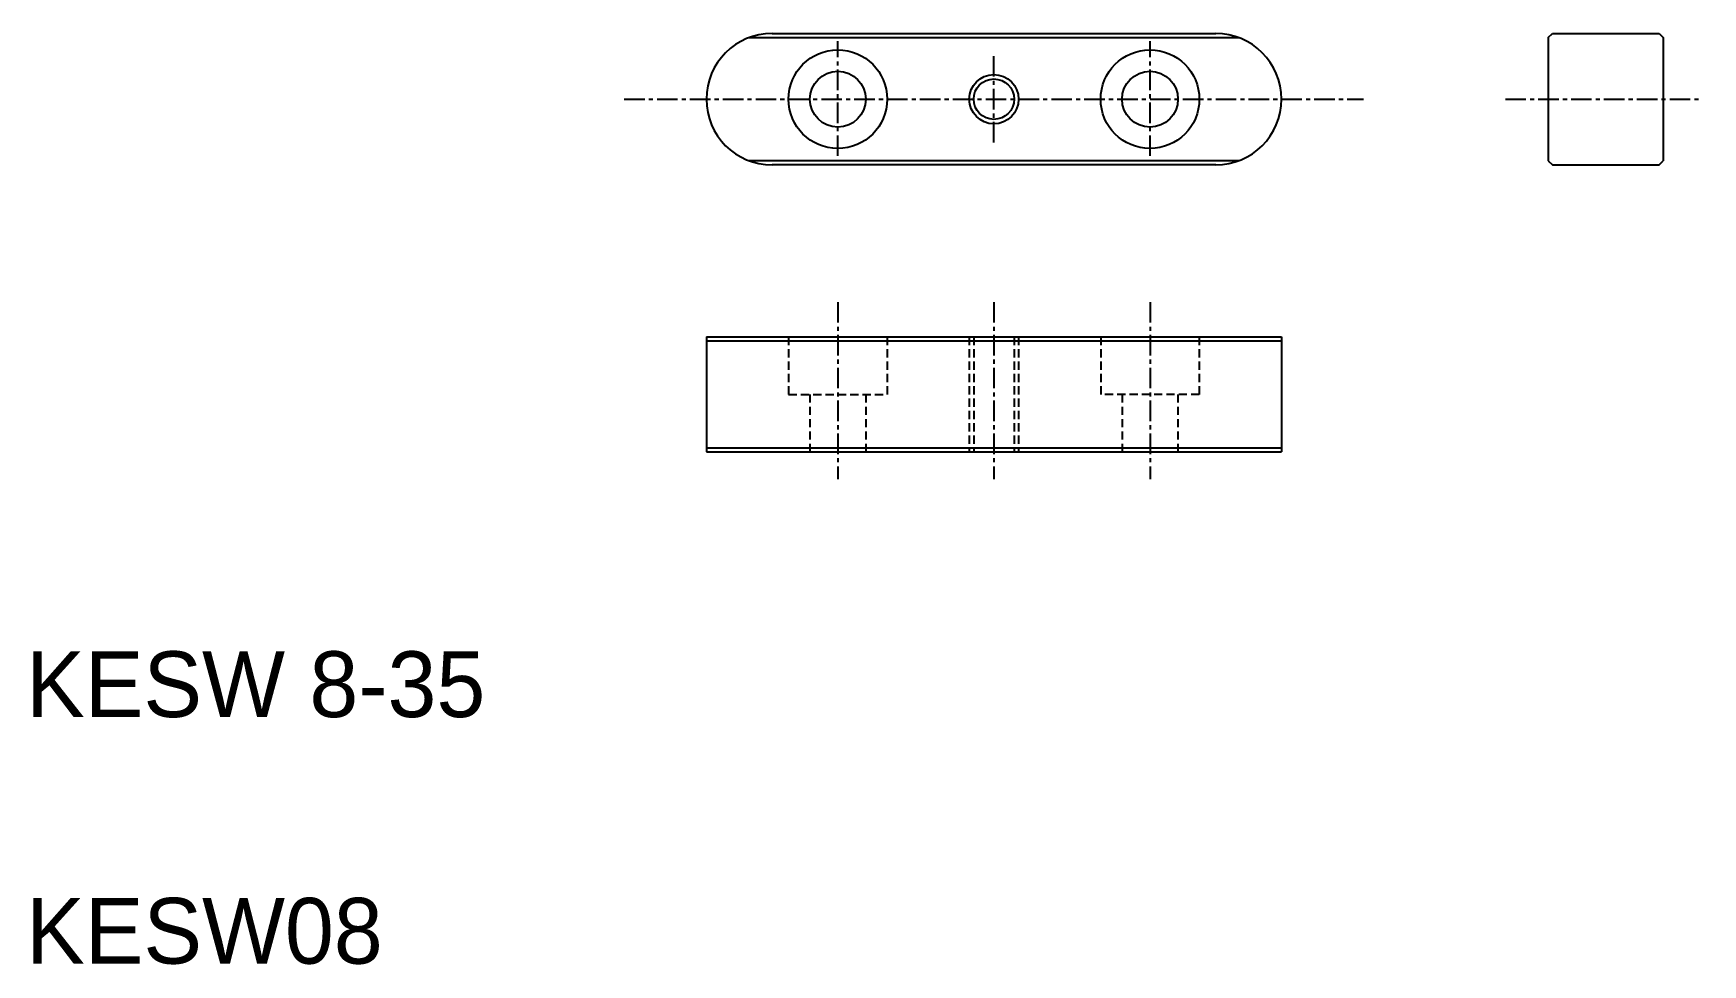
# Model space of a CAD drawing. Extents: x 10 to 112, y 10 to 67.
import ezdxf

# ---------------------------------------------------------------- set-up
doc = ezdxf.new("R2010")
doc.units = 0
doc.linetypes.add('CENTER', pattern=[2, 1.25, -0.25, 0.25, -0.25])
doc.linetypes.add('DASHED', pattern=[0.75, 0.5, -0.25])
doc.layers.get('0').update_dxf_attribs({"linetype": 'CONTINUOUS'})
doc.layers.add('CENTER', color=1, linetype='CENTER')

msp = doc.modelspace()

# ---------------------------------------------------------------- linework, layer by layer
at = {"color": 3, "linetype": 'CONTINUOUS'}
for p, q in [((54.01, 66.34), (83.8, 66.34)), ((83.8, 58.84), (54.01, 58.84)), ((51.4, 47.88), (86.4, 47.88)), ((51.4, 41.38), (86.4, 41.38))]:
    msp.add_line(p, q, dxfattribs=at)
at = {"color": 7, "linetype": 'CONTINUOUS'}
for p, q in [((55.4, 66.59), (82.4, 66.59)), ((102.64, 66.34), (102.89, 66.59)), ((102.64, 66.34), (102.64, 58.84)), ((102.89, 66.59), (109.39, 66.59)), ((109.39, 66.59), (109.64, 66.34)), ((109.64, 66.34), (109.64, 58.84)), ((82.4, 58.59), (55.4, 58.59)), ((102.64, 58.84), (102.89, 58.59)), ((102.89, 58.59), (109.39, 58.59)), ((109.39, 58.59), (109.64, 58.84)), ((51.4, 48.13), (86.4, 48.13)), ((51.4, 48.13), (51.4, 41.13)), ((86.4, 48.13), (86.4, 41.13)), ((86.4, 46.38), (86.4, 46.38)), ((86.4, 44.63), (86.4, 44.63)), ((51.4, 41.13), (86.4, 41.13))]:
    msp.add_line(p, q, dxfattribs=at)
at = {"color": 3, "linetype": 'DASHED'}
for p, q in [((56.4, 48.13), (56.4, 44.63)), ((62.4, 48.13), (62.4, 44.63)), ((67.4, 48.13), (67.4, 41.13)), ((67.67, 48.13), (67.67, 41.13)), ((70.13, 48.13), (70.13, 41.13)), ((70.4, 48.13), (70.4, 41.13)), ((75.4, 48.13), (75.4, 44.63)), ((81.4, 48.13), (81.4, 44.63)), ((56.4, 44.63), (62.4, 44.63)), ((57.7, 44.63), (57.7, 41.13)), ((61.1, 44.63), (61.1, 41.13)), ((81.4, 44.63), (75.4, 44.63)), ((76.7, 44.63), (76.7, 41.13)), ((80.1, 44.63), (80.1, 41.13))]:
    msp.add_line(p, q, dxfattribs=at)
at = {"color": 7, "linetype": 'CONTINUOUS'}
for centre, radius in [((59.4, 62.59), 3), ((78.4, 62.59), 3), ((59.4, 62.59), 1.7), ((78.4, 62.59), 1.7), ((68.9, 62.59), 1.23)]:
    msp.add_circle(centre, radius, dxfattribs=at)
at = {"color": 3, "linetype": 'CONTINUOUS'}
msp.add_circle((68.9, 62.59), 1.5, dxfattribs=at)
at = {"color": 7, "linetype": 'CONTINUOUS'}
for centre, start, end in [((55.4, 62.59), 90, 270), ((82.4, 62.59), 270, 90)]:
    msp.add_arc(centre, 4, start, end, dxfattribs=at)
at = {"layer": 'CENTER', "color": 1, "linetype": 'CENTER'}
for p, q in [((59.4, 59.14), (59.4, 66.12)), ((78.4, 59.14), (78.4, 66.12)), ((68.9, 59.96), (68.9, 65.3)), ((46.4, 62.59), (91.4, 62.59)), ((100.03, 62.59), (112.03, 62.59)), ((59.4, 50.25), (59.4, 39.47)), ((68.9, 50.25), (68.9, 39.47)), ((78.4, 50.25), (78.4, 39.47))]:
    msp.add_line(p, q, dxfattribs=at)

# ---------------------------------------------------------------- texts
at = {"color": 7, "linetype": 'CONTINUOUS'}
for s, p in [('KESW 8-35', (10, 25)), ('KESW08', (10, 10))]:
    msp.add_text(s, height=4, dxfattribs=at).set_placement(p)

doc.saveas('drawing.dxf')
